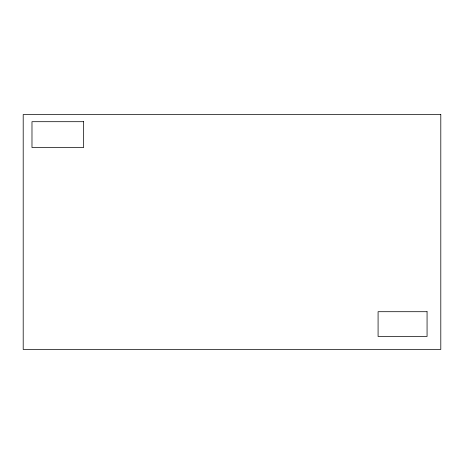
<?xml version="1.0" encoding="UTF-8"?>
<svg xmlns="http://www.w3.org/2000/svg" width="464" height="464" viewBox="0 0 464 464"><rect width="100%" height="100%" fill="white"/><g stroke="black" fill="none" stroke-linecap="round" stroke-linejoin="round"><path stroke-width="0.7" d="M440.8 114.55L23.2 114.55L23.2 349.45L440.8 349.45L440.8 114.55M83.653 121.696L31.981 121.696L31.981 147.535L83.653 147.535L83.653 121.696M427.066 311.704L378.085 311.704L378.085 336.464L427.066 336.464L427.066 311.704"/></g></svg>
